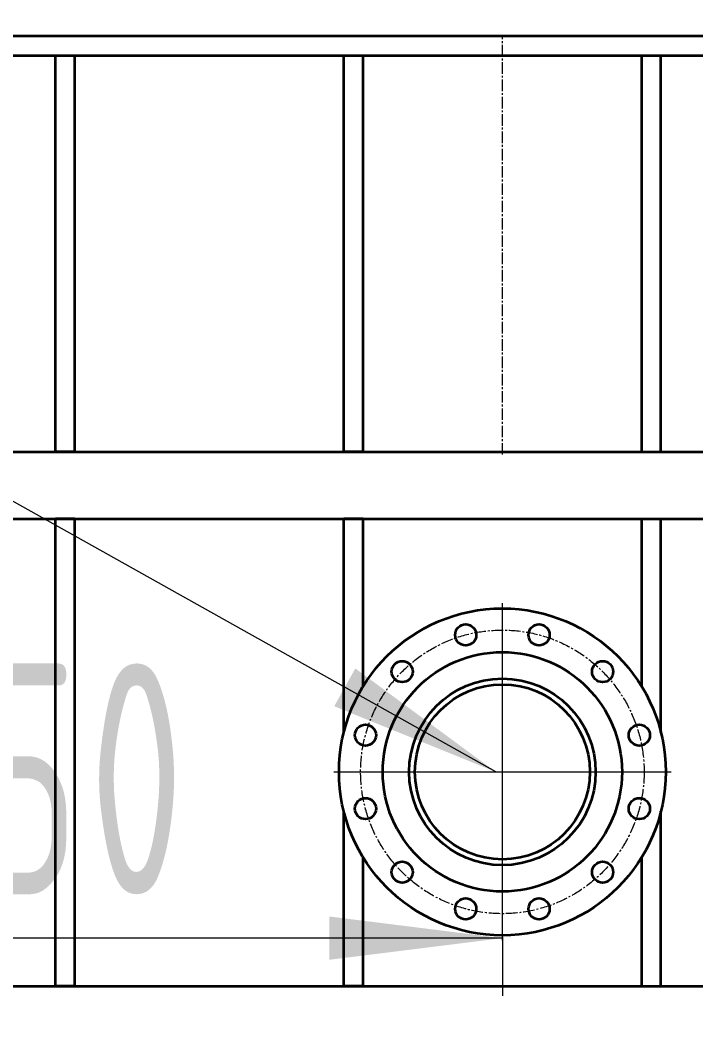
# Model space of a CAD drawing. Header units: millimetres. Extents: x -17820 to 17820, y -12600 to 12600.
# Drawn here: x 7136 to 7838, y 5481 to 6544 of the extents above; entities that cross this region are included whole.
import ezdxf

# ---------------------------------------------------------------- set-up
doc = ezdxf.new("R2010")
doc.units = ezdxf.units.MM
doc.linetypes.add('点画线', pattern=[18, 12, -2, 2, -2])
doc.layers.get('0').update_dxf_attribs({"lineweight": 35})
for name, color, linetype, lineweight in [('EB0_1_1_1_1_1_1_1_1_1_1_1_1_1_1_1_1', 7, 'Continuous', 35), ('EB0_1_1_1_1_1_1_1_1_1_1_1_1_1_1_1_1_1_1_1_1_1_1_1_1_1_1_1_1_1_1_1', 7, 'Continuous', 35), ('EB0_1_1_1_1_1_1_1_1_1_1_1_1_1_1_1_1_1_1_1_1_1_1_1_1_1_1_1_1_1_1_1_1', 7, 'Continuous', 35), ('中心线层', 1, '点画线', 18), ('尺寸线层', 3, 'Continuous', 18)]:
    doc.layers.add(name, color=color, linetype=linetype, lineweight=lineweight)
doc.styles.add('机械', font='isocp', dxfattribs={"width": 0.667, "bigfont": 'gbcbig.shx'})
doc.dimstyles.new('标准', dxfattribs={"dimscale": 60, "dimtxt": 4, "dimasz": 3, "dimexe": 1, "dimexo": 0, "dimgap": 0.76128, "dimtad": 1, "dimdec": 1, "dimdsep": 46, "dimtxsty": '机械', "dimblk": '_CAXARROW', "dimcen": 0, "dimdle": 4, "dimclrt": 2, "dimaunit": 1, "dimazin": 2, "dimtfac": 0.707107, "dimtdec": 3, "dimtmove": 0, "dimatfit": 3, "dimfxl": 0, "dimfrac": 2, "dimtolj": 1, "dimlwd": 18, "dimarcsym": 0})

# ---------------------------------------------------------------- blocks, each defined once
blk = doc.blocks.new('*X186')
at = {"layer": '尺寸线层', "linetype": 'Continuous', "lineweight": 18}
for points in [[(11014.3, 9122.9), (10991.8, 8942.9), (11036.8, 8942.9)], [(11014.3, 4347.9), (10991.8, 4527.9), (11036.8, 4527.9)]]:
    blk.add_hatch(color=0, dxfattribs=at).paths.add_polyline_path(points, flags=0)
at = {"layer": '尺寸线层', "color": 0, "linetype": 'Continuous'}
for p, q in [((6587, 9122.9), (11074.3, 9122.9)), ((8682, 4347.9), (11074.3, 4347.9))]:
    blk.add_line(p, q, dxfattribs=at)
at = {"layer": '尺寸线层', "color": 0, "linetype": 'Continuous', "lineweight": 18}
blk.add_line((11014.3, 4347.9), (11014.3, 9122.9), dxfattribs=at)
at = {"layer": '尺寸线层', "color": 2, "insert": (10848.7, 6735.4), "char_height": 240, "width": 919.317, "attachment_point": 5, "rotation": 90, "line_spacing_factor": 0.939812, "style": '机械'}
blk.add_mtext('\\T1.1;4775', dxfattribs=at)
blk = doc.blocks.new('_CAXARROW')
blk.add_hatch(color=2).paths.add_polyline_path([(0, 0), (-1, 0.125), (-1, -0.125)], flags=0)
blk = doc.blocks.new('*X189')
at = {"layer": '尺寸线层', "linetype": 'Continuous', "lineweight": 18}
for points in [[(6583, 5590), (6763, 5567.5), (6763, 5612.5)], [(7637, 5590), (7457, 5567.5), (7457, 5612.5)]]:
    blk.add_hatch(color=0, dxfattribs=at).paths.add_polyline_path(points, flags=0)
at = {"layer": '尺寸线层', "color": 0, "linetype": 'Continuous'}
for p, q in [((6583, 5205.9), (6583, 5650)), ((7637, 5591.4), (7637, 5530))]:
    blk.add_line(p, q, dxfattribs=at)
at = {"layer": '尺寸线层', "color": 0, "linetype": 'Continuous', "lineweight": 18}
blk.add_line((7637, 5590), (6583, 5590), dxfattribs=at)
at = {"layer": '尺寸线层', "color": 2, "insert": (7110, 5755.7), "char_height": 240, "width": 850.711, "attachment_point": 5, "line_spacing_factor": 0.939812, "style": '机械'}
blk.add_mtext('\\T1.1;1050', dxfattribs=at)
blk = doc.blocks.new('*X203')
at = {"layer": '尺寸线层', "linetype": 'Continuous', "lineweight": 18}
for points in [[(6075.5, 9740.3), (6255.5, 9717.8), (6255.5, 9762.8)], [(9180.5, 9740.3), (9000.5, 9717.8), (9000.5, 9762.8)]]:
    blk.add_hatch(color=0, dxfattribs=at).paths.add_polyline_path(points, flags=0)
at = {"layer": '尺寸线层', "color": 0, "linetype": 'Continuous'}
for p, q in [((6075.5, 5567.9), (6075.5, 9800.3)), ((9180.5, 6254.4), (9180.5, 9800.3))]:
    blk.add_line(p, q, dxfattribs=at)
at = {"layer": '尺寸线层', "color": 0, "linetype": 'Continuous', "lineweight": 18}
blk.add_line((9180.5, 9740.3), (6075.5, 9740.3), dxfattribs=at)
at = {"layer": '尺寸线层', "color": 2, "insert": (7628, 9906), "char_height": 240, "width": 827.842, "attachment_point": 5, "line_spacing_factor": 0.939812, "style": '机械'}
blk.add_mtext('\\T1.1;3105', dxfattribs=at)
blk = doc.blocks.new('*X219')
at = {"layer": '尺寸线层', "linetype": 'Continuous'}
blk.add_hatch(color=0, dxfattribs=at).paths.add_polyline_path([(7630.1, 5762.9), (7462.1, 5831.2), (7484, 5870.5)], flags=0)
at = {"layer": '尺寸线层', "color": 0}
blk.add_line((6635.6, 6314.5), (6357.8, 6314.5), dxfattribs=at)
at = {"layer": '尺寸线层', "color": 0, "linetype": 'Continuous'}
for p, q in [((6644.9, 6314.5), (6635.6, 6314.5)), ((7630.1, 5762.9), (6644.9, 6314.5))]:
    blk.add_line(p, q, dxfattribs=at)
at = {"layer": '尺寸线层', "color": 2, "insert": (6541.8, 6480.1), "char_height": 240, "width": 736.368, "attachment_point": 5, "line_spacing_factor": 0.939812, "style": '机械'}
blk.add_mtext('\\T1.1;a1/f', dxfattribs=at)

msp = doc.modelspace()

# ---------------------------------------------------------------- linework, layer by layer
at = {"layer": 'EB0_1_1_1_1_1_1_1_1_1_1_1_1_1_1_1_1'}
for centre, radius in [((7637.04, 5762.92), 170), ((7598.87, 5905.39), 11), ((7675.22, 5905.39), 11), ((7637.04, 5762.92), 124.5), ((7532.75, 5867.22), 11), ((7741.34, 5867.22), 11), ((7637.04, 5762.92), 97), ((7637.04, 5762.92), 91), ((7494.57, 5801.09), 11), ((7779.52, 5801.09), 11), ((7494.57, 5724.74), 11), ((7779.52, 5724.74), 11), ((7532.75, 5658.62), 11), ((7741.34, 5658.62), 11), ((7598.87, 5620.44), 11), ((7675.22, 5620.44), 11)]:
    msp.add_circle(centre, radius, dxfattribs=at)
at = {"layer": 'EB0_1_1_1_1_1_1_1_1_1_1_1_1_1_1_1_1_1_1_1_1_1_1_1_1_1_1_1_1_1_1_1'}
msp.add_line((8256.22, 6527.92), (7017.87, 6527.92), dxfattribs=at)
at = {"layer": 'EB0_1_1_1_1_1_1_1_1_1_1_1_1_1_1_1_1_1_1_1_1_1_1_1_1_1_1_1_1_1_1_1_1'}
for p, q in [((7047.54, 6507.92), (8226.55, 6507.92)), ((7172.04, 6095.92), (7172.04, 6507.92)), ((7192.04, 6095.92), (7192.04, 6507.92)), ((7472.04, 6095.92), (7472.04, 6507.92)), ((7492.04, 6095.92), (7492.04, 6507.92)), ((7782.04, 6095.92), (7782.04, 6507.92)), ((7802.04, 6095.92), (7802.04, 6507.92)), ((6654.54, 6095.92), (8619.54, 6095.92)), ((7192.04, 6095.92), (7172.04, 6095.92)), ((7492.04, 6095.92), (7472.04, 6095.92)), ((7782.04, 6095.92), (7802.04, 6095.92)), ((6654.54, 6025.92), (8619.54, 6025.92)), ((7192.04, 6025.92), (7172.04, 6025.92)), ((7172.04, 5539.92), (7172.04, 6025.92)), ((7192.04, 5539.92), (7192.04, 6025.92)), ((7492.04, 6025.92), (7472.04, 6025.92)), ((7472.04, 5803.84), (7472.04, 6025.92)), ((7492.04, 5851.66), (7492.04, 6025.92)), ((7782.04, 6025.92), (7802.04, 6025.92)), ((7782.04, 5851.66), (7782.04, 6025.92)), ((7802.04, 5803.84), (7802.04, 6025.92)), ((7472.04, 5539.92), (7472.04, 5721.99)), ((7802.04, 5539.92), (7802.04, 5721.99)), ((7492.04, 5539.92), (7492.04, 5674.18)), ((7782.04, 5539.92), (7782.04, 5674.18)), ((6654.54, 5539.92), (8619.54, 5539.92)), ((7192.04, 5539.92), (7172.04, 5539.92)), ((7492.04, 5539.92), (7472.04, 5539.92)), ((7782.04, 5539.92), (7802.04, 5539.92))]:
    msp.add_line(p, q, dxfattribs=at)
at = {"layer": '中心线层'}
for p, q in [((7637.04, 6092.92), (7637.04, 6527.92)), ((7637.04, 5587.42), (7637.04, 5938.42)), ((7637.04, 5594.92), (7637.04, 5930.92)), ((7461.54, 5762.92), (7812.54, 5762.92)), ((7469.04, 5762.92), (7805.04, 5762.92))]:
    msp.add_line(p, q, dxfattribs=at)
at = {"layer": '中心线层', "linetype": '点画线', "lineweight": 18}
for p, q in [((7637.04, 5591.42), (7637.04, 5934.42)), ((7464.04, 5762.92), (7810.04, 5762.92)), ((7465.54, 5762.92), (7808.54, 5762.92))]:
    msp.add_line(p, q, dxfattribs=at)
at = {"layer": '中心线层'}
msp.add_circle((7637.04, 5762.92), 147.5, dxfattribs=at)

# ---------------------------------------------------------------- block references
at = {"layer": '尺寸线层'}
msp.add_blockref('*X219', (0, 0), dxfattribs=at)

# ---------------------------------------------------------------- dimensions: what is measured, and where the dimension line sits
dim = msp.add_linear_dim(base=(6075.54, 9740.27), p1=(9180.54, 6254.42), p2=(6075.54, 5567.92), dimstyle='标准', override={"dimsah": 1, "dimtfill": 1, "dimtzin": 8}, dxfattribs=at)
dim.commit()
dim.dimension.update_dxf_attribs({"geometry": '*X203', "text_midpoint": (7628.04, 9740.27)})
dim = msp.add_linear_dim(base=(11014.34, 9122.92), p1=(8682.04, 4347.92), p2=(6587.04, 9122.92), angle=90, dimstyle='标准', override={"dimsah": 1, "dimtfac": 1, "dimtfill": 1, "dimtzin": 8}, dxfattribs=at)
dim.commit()
dim.dimension.update_dxf_attribs({"geometry": '*X186', "text_midpoint": (11014.34, 6735.42)})
dim = msp.add_linear_dim(base=(6583.04, 5589.97), p1=(7637.04, 5591.42), p2=(6583.04, 5205.92), text='1050', dimstyle='标准', override={"dimsah": 1, "dimtfill": 1}, dxfattribs=at)
dim.commit()
dim.dimension.update_dxf_attribs({"geometry": '*X189', "text_midpoint": (7110.04, 5589.97)})

doc.saveas('drawing.dxf')
